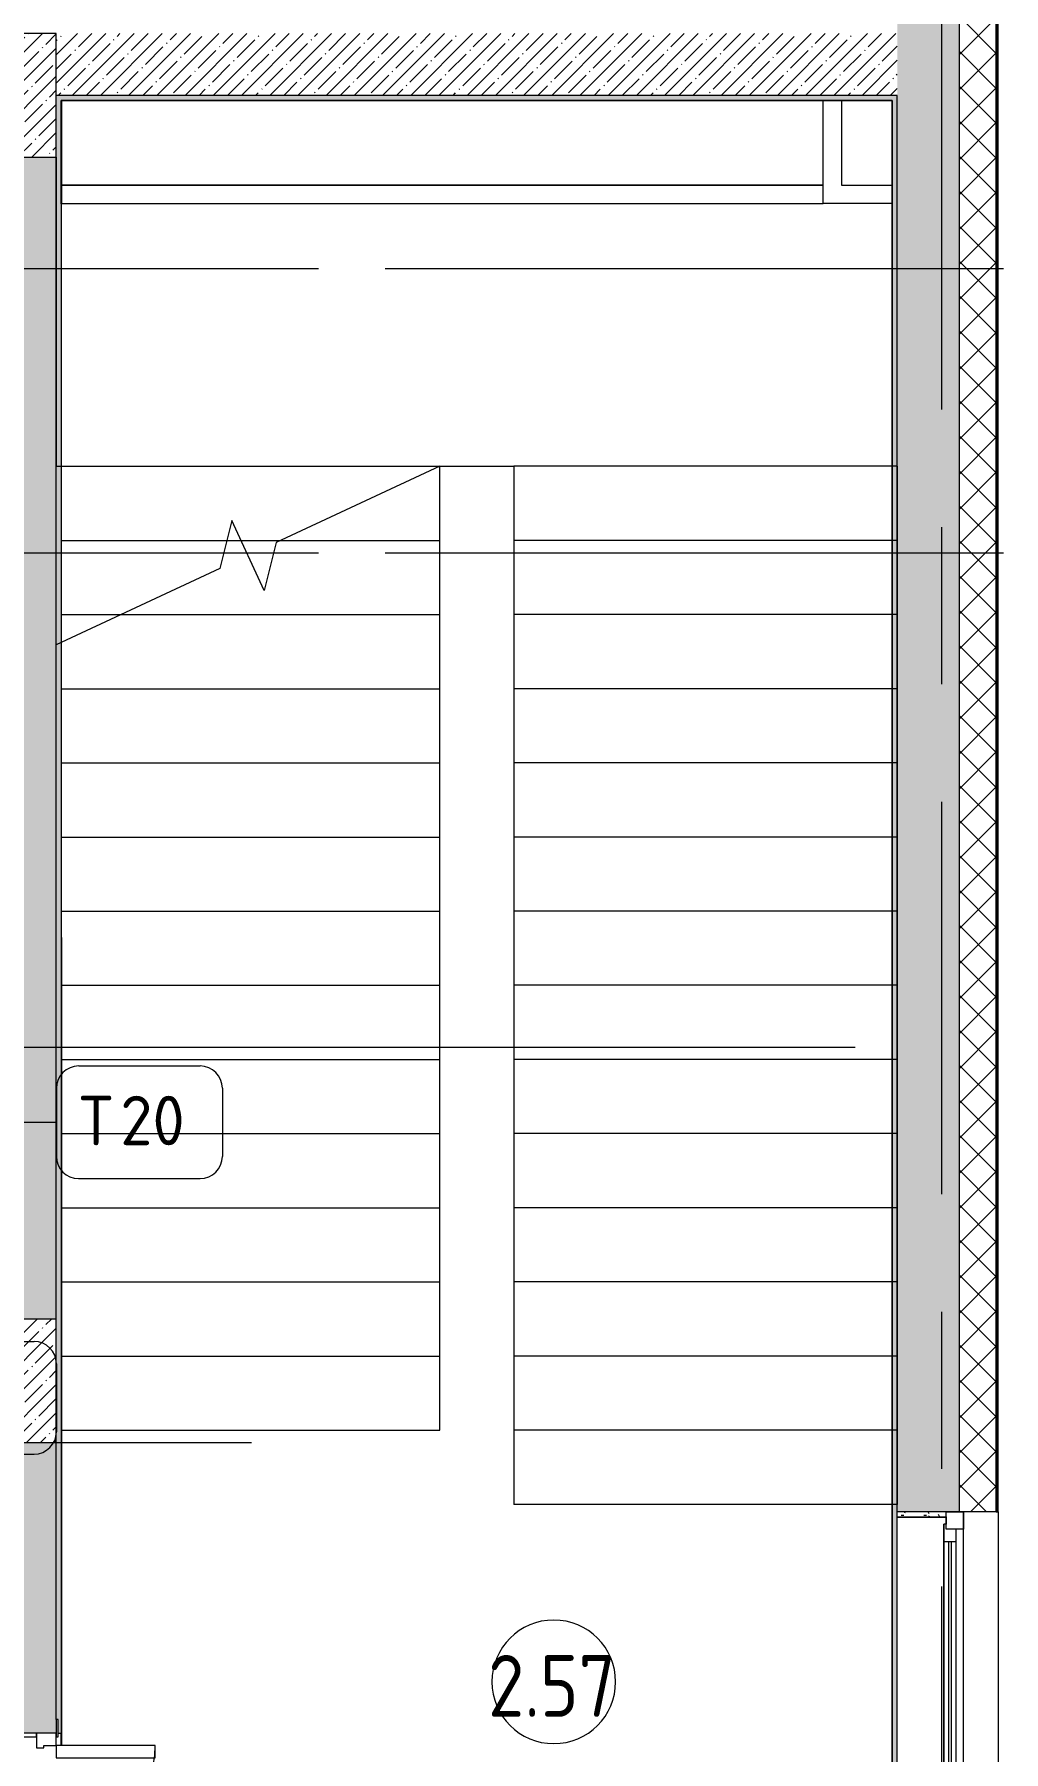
# Model space of a CAD drawing. Header units: millimetres. Extents: x 81566 to 292854, y -8553 to 29000.
# Drawn here: x 121341 to 125260, y 12150 to 19097 of the extents above; entities that cross this region are included whole.
import ezdxf

# ---------------------------------------------------------------- set-up
doc = ezdxf.new("R2010")
doc.units = ezdxf.units.MM
doc.linetypes.add('Осевая', pattern=[3175, 635, -476.25, 1587.5, -476.25])
for name, color, linetype, lineweight in [('A-AREA-IDEN', 7, 'Continuous', 9), ('A-GLAZ', 7, 'Continuous', 9), ('A-GLAZ-1', 7, 'Continuous', 13), ('A-WALL', 7, 'Continuous', 9), ('I-FURN-IDEN', 7, 'Continuous', 9), ('I-WALL', 7, 'Continuous', 9), ('S-COLS', 7, 'Continuous', 9), ('S-STRS-1', 7, 'Continuous', 9), ('S-STRS-MBND', 7, 'Continuous', 9), ('Оси', 7, 'Continuous', 9), ('Оси-2', 7, 'Осевая', 9)]:
    doc.layers.add(name, color=color, linetype=linetype, lineweight=lineweight)
for name, color, linetype, lineweight, true_color in [('A-DOOR-1', 7, 'Continuous', 9, 0xc0c0c0), ('A-DOOR-FRAM-1', 7, 'Continuous', 9, 0xc0c0c0), ('A-WALL-1', 9, 'Continuous', 9, 0x808080), ('A-WALL-FNSH-1', 9, 'Continuous', 9, 0x808080)]:
    doc.layers.add(name, color=color, linetype=linetype, lineweight=lineweight, true_color=true_color)
doc.styles.add('GOST Common', font='GOST_Common.ttf', dxfattribs={"height": 200})
doc.styles.add('GOST Common_1', font='GOST_Common.ttf', dxfattribs={"width": 0.9, "height": 250})
pattern_1 = [(45, (0, 0), (-57.024626, 57.024626), []), (45, (57.025, 0), (-57.024626, 57.024626), [100.806, -20.161, 3.353, -16.808])]
pattern_2 = [(0, (0, 0), (121.92, 30.48), [10.058, -81.382, 10.058, -81.382, -487.68]), (0, (0, 0), (121.92, 30.48), [-182.88, 10.058, -172.822, 10.058, -81.382, -213.36]), (0, (0, 0), (121.92, 30.48), [-457.2, 10.058, -50.902, 10.058, -142.342]), (120, (45.72, 15.24), (-87.356454, 90.345817), [10.058, -81.382, 10.058, -81.382, -487.68]), (120, (45.72, 15.24), (-87.356454, 90.345817), [-182.88, 10.058, -172.822, 10.058, -81.382, -213.36]), (120, (45.72, 15.24), (-87.356454, 90.345817), [-457.2, 10.058, -50.902, 10.058, -142.342]), (240, (60.96, 76.2), (-34.563546, -120.825817), [10.058, -81.382, 10.058, -81.382, -487.68]), (240, (60.96, 76.2), (-34.563546, -120.825817), [-182.88, 10.058, -172.822, 10.058, -81.382, -213.36]), (240, (60.96, 76.2), (-34.563546, -120.825817), [-457.2, 10.058, -50.902, 10.058, -142.342])]

# ---------------------------------------------------------------- blocks, each defined once
blk = doc.blocks.new('110_Дверь_СКБ_2Ст - Д-1_л_Лестничная клетка EIS60 2-32142534-План расстановки мебели и оборудования 2 этажа в осях 23-33')
at = {"layer": 'A-DOOR-1'}
for p, q in [((662.5, 1010), (612.5, 1010)), ((612.5, 1010), (612.5, 110)), ((662.5, 110), (662.5, 1010)), ((-637.5, 510), (-637.5, 110)), ((-587.5, 510), (-637.5, 510)), ((-587.5, 110), (-587.5, 510)), ((-637.5, 110), (-587.5, 110)), ((612.5, 110), (662.5, 110))]:
    blk.add_line(p, q, dxfattribs=at)
for centre, radius, start, end in [((662.5, 110), 900, 90, 180), ((-637.5, 110), 400, 360, 90)]:
    blk.add_arc(centre, radius, start, end, dxfattribs=at)
at = {"layer": 'A-DOOR-FRAM-1'}
for p, q in [((-672.5, 118), (-742.5, 118)), ((-742.5, 118), (-742.5, 110)), ((-742.5, 110), (-672.5, 110)), ((-637.5, 110), (-687.5, 110)), ((-687.5, 110), (-687.5, 30)), ((-672.5, 110), (-672.5, 118)), ((-637.5, 60), (-637.5, 110)), ((662.5, 110), (662.5, 60)), ((712.5, 110), (662.5, 110)), ((767.5, 118), (697.5, 118)), ((697.5, 118), (697.5, 110)), ((697.5, 110), (767.5, 110)), ((712.5, 30), (712.5, 110)), ((767.5, 110), (767.5, 118)), ((-687.5, 30), (-627.5, 30)), ((-672.5, 30), (-687.5, 30)), ((-687.5, 30), (-687.5, -110)), ((-672.5, -110), (-672.5, 30)), ((-627.5, 60), (-637.5, 60)), ((-627.5, 30), (-627.5, 60)), ((662.5, 60), (652.5, 60)), ((652.5, 60), (652.5, 30)), ((652.5, 30), (712.5, 30)), ((712.5, 30), (697.5, 30)), ((697.5, 30), (697.5, -110)), ((712.5, -110), (712.5, 30)), ((-672.5, -110), (-742.5, -110)), ((-742.5, -110), (-742.5, -118)), ((-742.5, -118), (-672.5, -118)), ((-687.5, -110), (-672.5, -110)), ((-672.5, -118), (-672.5, -110)), ((697.5, -110), (712.5, -110)), ((767.5, -110), (697.5, -110)), ((697.5, -110), (697.5, -118)), ((697.5, -118), (767.5, -118)), ((767.5, -118), (767.5, -110))]:
    blk.add_line(p, q, dxfattribs=at)
blk = doc.blocks.new('120_Окно_СКБ_1Ст - 120_Окно_СКБ_1Ст 1200х2500_h_ с форточкой2-24160662-План расстановки мебели и оборудования 2 этажа в осях 23-33')
at = {"layer": 'A-GLAZ'}
for p, q in [((600, -57), (-600, -57)), ((-580, -127), (-550, -127)), ((-480, -107), (480, -107)), ((480, -117), (-480, -117)), ((550, -127), (580, -127))]:
    blk.add_line(p, q, dxfattribs=at)
at = {"layer": 'A-GLAZ-1'}
for p, q in [((-600, -127), (-600, -57)), ((-600, -57), (-530, -57)), ((-530, -57), (-530, -127)), ((530, -127), (530, -57)), ((530, -57), (600, -57)), ((600, -57), (600, -127)), ((-530, -127), (-600, -127)), ((-530, -127), (-550, -127)), ((-550, -127), (-550, -137)), ((-550, -137), (550, -137)), ((550, -137), (-550, -137)), ((530, -87), (-530, -87)), ((-530, -87), (-530, -127)), ((-480, -137), (-480, -87)), ((480, -137), (480, -87)), ((530, -127), (530, -87)), ((600, -127), (530, -127)), ((550, -127), (530, -127)), ((550, -137), (550, -127))]:
    blk.add_line(p, q, dxfattribs=at)
blk = doc.blocks.new('BSC_Колонна _Прямоугольная - 500х500-22291386-План расстановки мебели и оборудования 2 этажа в осях 23-33')
at = {"layer": 'S-COLS'}
h = blk.add_hatch(dxfattribs=at)
h.set_pattern_fill('FP_33', color=256, style=0, pattern_type=2)
h.set_pattern_definition([(45, (-121180, -13650), (-57.024626, 57.024626), []), (45, (-121122.975, -13650), (-57.024626, 57.024626), [100.806, -20.161, 3.353, -16.808])])
h.paths.add_polyline_path([(-250, -250), (250, -250), (250, 250), (-250, 250), (-250, -212.5)])
for p, q in [((250, 250), (-250, 250)), ((-250, 250), (-250, -250)), ((250, -250), (250, 250)), ((-250, -250), (250, -250))]:
    blk.add_line(p, q, dxfattribs=at)
blk = doc.blocks.new('BSC_Колонна _Прямоугольная - 500х500-V22-План расстановки мебели и оборудования 2 этажа в осях 23-33')
at = {"layer": 'S-COLS'}
h = blk.add_hatch(dxfattribs=at)
h.set_pattern_fill('FP_36', color=256, style=0, pattern_type=2)
h.set_pattern_definition([(45, (-121180, -18850), (-57.024626, 57.024626), []), (45, (-121122.975, -18850), (-57.024626, 57.024626), [100.806, -20.161, 3.353, -16.808])])
h.paths.add_polyline_path([(-250, -250), (250, -250), (250, 250), (-250, 250), (-250, -195.6)])
for p, q in [((250, 250), (-250, 250)), ((-250, 250), (-250, -250)), ((250, -250), (250, 250)), ((-250, -250), (250, -250))]:
    blk.add_line(p, q, dxfattribs=at)
blk = doc.blocks.new('Зашивка приборов отопления30 - Зашивка приборов отопления-33323465-План расстановки мебели и оборудования 2 этажа в осях 23-33')
at = {"layer": 'A-WALL'}
for p, q in [((121310.8, 18669.6), (124390.8, 18669.6)), ((124390.8, 18669.6), (121310.8, 18669.6)), ((121310.8, 18594.6), (124390.8, 18594.6))]:
    blk.add_line(p, q, dxfattribs=at)
blk = doc.blocks.new('Марка_Помещения - Номер-25198446-План расстановки мебели и оборудования 2 этажа в осях 23-33')
at = {"layer": 'A-AREA-IDEN'}
for start, end in [(360, 180), (180, 360)]:
    blk.add_arc((0, 0), 2.5, start, end, dxfattribs=at)
blk = doc.blocks.new('Марка_Мебель - В прямоуг_Balcon_Марка-25523697-План расстановки мебели и оборудования 2 этажа в осях 23-33')
at = {"layer": 'I-FURN-IDEN'}
for p, q in [((-2.455, 2.278), (2.455, 2.278)), ((-3.355, 1.378), (-3.355, -1.384)), ((3.355, 1.378), (3.355, -1.378)), ((-2.461, -2.278), (2.455, -2.278))]:
    blk.add_line(p, q, dxfattribs=at)
for centre, radius, start, end in [((-2.455, 1.378), 0.9, 90, 180), ((2.455, 1.378), 0.9, 0, 90), ((-2.461, -1.384), 0.893, 180, 270), ((2.455, -1.378), 0.9, 270, 0)]:
    blk.add_arc(centre, radius, start, end, dxfattribs=at)

msp = doc.modelspace()

# ---------------------------------------------------------------- hatches: boundary and pattern name
at = {"layer": 'A-WALL'}
h = msp.add_hatch(dxfattribs=at)
h.set_pattern_fill('FP_1', color=256, style=0, pattern_type=2)
h.set_pattern_definition([(45, (0, 0), (-70.71068, 70.71068), []), (135, (0, 0), (-70.71068, -70.71068), [])])
h.paths.add_polyline_path([(125230, -250), (125230, 7700), (125080, 7700), (125080, -250)])
h.paths.add_polyline_path([(125080, 10000), (125230, 10000), (125230, 11920), (125080, 11920), (125080, 10307.3)])
h.paths.add_polyline_path([(125230, 13120), (125230, 21400), (125080, 21400), (125080, 13120)])
at = {"layer": 'I-WALL'}
h = msp.add_hatch(dxfattribs=at)
h.set_pattern_fill('FP_2', color=256, style=0, pattern_type=2)
h.set_pattern_definition(pattern_1)
h.paths.add_polyline_path([(125080, 10600), (125080, 11920), (124830, 11920), (124830, 10600)])
h.paths.add_polyline_path([(125080, 13120), (125080, 21400), (124830, 21400), (124830, 13120)])
h = msp.add_hatch(dxfattribs=at)
h.set_pattern_fill('FP_2', color=256, style=0, pattern_type=2)
h.set_pattern_definition(pattern_1)
h.paths.add_polyline_path([(124830, 18850), (124830, 19100), (121430, 19100), (121430, 18850), (124657.8, 18850)])
h = msp.add_hatch(dxfattribs=at)
h.set_pattern_fill('FP_41', color=256, style=0, pattern_type=2)
h.set_pattern_definition(pattern_2)
h.paths.add_polyline_path([(124810, 18830), (124830, 18830), (124830, 18850), (121430, 18850), (121430, 18830), (124809, 18830)])
h = msp.add_hatch(dxfattribs=at)
h.set_pattern_fill('FP_41', color=256, style=0, pattern_type=2)
h.set_pattern_definition(pattern_2)
h.paths.add_polyline_path([(121430, 10600), (121450, 10600), (121450, 10825), (121438, 10825), (121438, 10770), (121430, 10770)])
h.paths.add_polyline_path([(121438, 12225), (121450, 12225), (121450, 18830), (121430, 18830), (121430, 12280), (121438, 12280), (121438, 12233)])
h = msp.add_hatch(dxfattribs=at)
h.set_pattern_fill('FP_41', color=256, style=0, pattern_type=2)
h.set_pattern_definition(pattern_2)
h.paths.add_polyline_path([(124830, 10620), (124830, 18830), (124810, 18830), (124810, 10620)])
h = msp.add_hatch(dxfattribs=at)
h.set_pattern_fill('FP_2', color=256, style=0, pattern_type=2)
h.set_pattern_definition(pattern_1)
h.paths.add_polyline_path([(121424.6, 10600), (121430, 10600), (121430, 10825), (121210, 10825), (121210, 10600)])
h.paths.add_polyline_path([(121210, 12225), (121430, 12225), (121430, 13400), (121210, 13400), (121210, 12280)])
h.paths.add_polyline_path([(121210, 13900), (121430, 13900), (121430, 18600), (121210, 18600), (121210, 13920)])
h = msp.add_hatch(dxfattribs=at)
h.set_pattern_fill('FP_41', color=256, style=0, pattern_type=2)
h.set_pattern_definition(pattern_2)
h.paths.add_polyline_path([(125028, 13100), (125028, 13120), (124830, 13120), (124830, 13100)])

# ---------------------------------------------------------------- linework, layer by layer
at = {"layer": 'A-WALL'}
for p, q in [((125230, 13120), (125230, 21550)), ((125233, 13120), (125233, 21553)), ((125080, 21400), (125080, 13120)), ((124810, 18830), (121450, 18830)), ((124830, 10600), (124830, 18850)), ((121430, 13900), (121430, 18600)), ((121430, 12280), (121430, 13400)), ((125238, 13120), (125238, 11920))]:
    msp.add_line(p, q, dxfattribs=at)
at = {"layer": 'A-WALL-1'}
for p, q in [((124830, 18850), (121430, 18850)), ((121450, 18412), (121450, 18830)), ((124810, 18830), (124810, 17150.1)), ((125230, 13120), (124830, 13120)), ((124830, 13100), (125028, 13100)), ((125028, 13100), (125028, 13120)), ((121438, 12225), (121450, 12225))]:
    msp.add_line(p, q, dxfattribs=at)
at = {"layer": 'A-WALL-FNSH-1'}
for p, q in [((125238, 13120), (125238, 21558)), ((121451, 18829), (124809, 18829)), ((124809, 18829), (124809, 18830)), ((121451, 18412), (121450, 18412)), ((121450, 18412), (121450, 12225)), ((121451, 15443.7), (121451, 18412)), ((124810, 17150.1), (124809, 17150.1)), ((124809, 17150.1), (124809, 10621)), ((124810, 10620), (124810, 17150.1)), ((121451, 15450), (121450, 15450)), ((121450, 15443.7), (121451, 15443.7)), ((124830, 13099), (125028, 13099)), ((125028, 13099), (125028, 13100)), ((125230, 13120), (125238, 13120)), ((121450, 12225), (121451, 12225))]:
    msp.add_line(p, q, dxfattribs=at)
at = {"layer": 'I-FURN-IDEN'}
msp.add_line((121205.6, 14696), (121430.5, 14696), dxfattribs=at)
at = {"layer": 'I-WALL'}
for p, q in [((121451, 18829), (121450, 18829)), ((121451, 18829), (121451, 18412)), ((124530, 18412.5), (124530, 18830)), ((124605, 18830), (124605, 18487.5)), ((124809, 17150.1), (124809, 18829)), ((124605, 18487.5), (124810, 18487.5)), ((124810, 18412.5), (124530, 18412.5)), ((121451, 17550.4), (121450, 17550.4)), ((121450, 17536.4), (121451, 17536.4)), ((124809, 17530), (124810, 17530)), ((121450, 17350), (121451, 17350)), ((121451, 15443.7), (121451, 12175)), ((121451, 13430.5), (121450, 13430.5)), ((121451, 13430), (121450, 13430)), ((124809, 13400.9), (124810, 13400.9)), ((121451, 13150), (121450, 13150)), ((121450, 12175), (121450, 12225))]:
    msp.add_line(p, q, dxfattribs=at)
at = {"layer": 'S-STRS-1'}
for p, q in [((121450, 17350), (122980, 17350)), ((121450, 17350), (122980, 17350)), ((122980, 17350), (123280, 17350)), ((122980, 17050), (122980, 17350)), ((124810, 17350), (123280, 17350)), ((123280, 17350), (123280, 17050)), ((124810, 17350), (123280, 17350)), ((121450, 17050), (122119.5, 17050)), ((121450, 17050), (122119.5, 17050)), ((122119.5, 17050), (122176.4, 17050)), ((122119.5, 17050), (122176.4, 17050)), ((122176.4, 17050), (122336.6, 17050)), ((122176.4, 17050), (122336.6, 17050)), ((122336.6, 17050), (122980, 17050)), ((122336.6, 17050), (122980, 17050)), ((122980, 16750), (122980, 17050)), ((123280, 17050), (123280, 16750)), ((124810, 17050), (123280, 17050)), ((124810, 17050), (123280, 17050)), ((121450, 16750), (121693.3, 16750)), ((121450, 16750), (121693.3, 16750)), ((121693.3, 16750), (122980, 16750)), ((121693.3, 16750), (122980, 16750)), ((122980, 16450), (122980, 16750)), ((123280, 16750), (123280, 16450)), ((124810, 16750), (123280, 16750)), ((124810, 16750), (123280, 16750)), ((121450, 16450), (122980, 16450)), ((121450, 16450), (122980, 16450)), ((122980, 16150), (122980, 16450)), ((123280, 16450), (123280, 16150)), ((124810, 16450), (123280, 16450)), ((124810, 16450), (123280, 16450)), ((121450, 16150), (122980, 16150)), ((121450, 16150), (122980, 16150)), ((122980, 15850), (122980, 16150)), ((123280, 16150), (123280, 15850)), ((124810, 16150), (123280, 16150)), ((124810, 16150), (123280, 16150)), ((121450, 15850), (122980, 15850)), ((121450, 15850), (122980, 15850)), ((122980, 15550), (122980, 15850)), ((123280, 15850), (123280, 15550)), ((124810, 15850), (123280, 15850)), ((124810, 15850), (123280, 15850)), ((121450, 15550), (122980, 15550)), ((121450, 15550), (122980, 15550)), ((122980, 15250), (122980, 15550)), ((123280, 15550), (123280, 15250)), ((124810, 15550), (123280, 15550)), ((124810, 15550), (123280, 15550)), ((121450, 15250), (122980, 15250)), ((121450, 15250), (122980, 15250)), ((122980, 14950), (122980, 15250)), ((123280, 15250), (123280, 14950)), ((124810, 15250), (123280, 15250)), ((124810, 15250), (123280, 15250)), ((121450, 14950), (122980, 14950)), ((121450, 14950), (122980, 14950)), ((122980, 14650), (122980, 14950)), ((123280, 14950), (123280, 14650)), ((124810, 14950), (123280, 14950)), ((124810, 14950), (123280, 14950)), ((121450, 14650), (122980, 14650)), ((121450, 14650), (122980, 14650)), ((122980, 14350), (122980, 14650)), ((123280, 14650), (123280, 14350)), ((124810, 14650), (123280, 14650)), ((124810, 14650), (123280, 14650)), ((121450, 14350), (122980, 14350)), ((121450, 14350), (122980, 14350)), ((122980, 14050), (122980, 14350)), ((123280, 14350), (123280, 14050)), ((124810, 14350), (123280, 14350)), ((124810, 14350), (123280, 14350)), ((121450, 14050), (122980, 14050)), ((121450, 14050), (122980, 14050)), ((122980, 13750), (122980, 14050)), ((123280, 14050), (123280, 13750)), ((124810, 14050), (123280, 14050)), ((124810, 14050), (123280, 14050)), ((121450, 13750), (122980, 13750)), ((121450, 13750), (122980, 13750)), ((122980, 13450), (122980, 13750)), ((123280, 13750), (123280, 13450)), ((124810, 13750), (123280, 13750)), ((124810, 13750), (123280, 13750)), ((121450, 13450), (122980, 13450)), ((121450, 13450), (122980, 13450)), ((124810, 13450), (123280, 13450))]:
    msp.add_line(p, q, dxfattribs=at)
at = {"layer": 'S-STRS-MBND'}
for p, q in [((124830, 18850), (121430, 18850)), ((124830, 17350), (124830, 18850)), ((121430, 18600), (121430, 17350)), ((121430, 17350), (122980, 17350)), ((121430, 17250), (121430, 17350)), ((121430, 17350), (122980, 17350)), ((122980, 17350), (122318.3, 17041.4)), ((122980, 17350), (123280, 17350)), ((124830, 17350), (123280, 17350)), ((123280, 17350), (123280, 13150)), ((124830, 17350), (123280, 17350)), ((124830, 17350), (124830, 13150)), ((122139, 17130.2), (122091.7, 16935.8)), ((122271, 16847), (122139, 17130.2)), ((121450, 17050), (122119.5, 17050)), ((121450, 17050), (122119.5, 17050)), ((122176.4, 17050), (122336.6, 17050)), ((122176.4, 17050), (122336.6, 17050)), ((122318.3, 17041.4), (122271, 16847)), ((124830, 17050), (123280, 17050)), ((124830, 17050), (123280, 17050)), ((122091.7, 16935.8), (121430, 16627.2)), ((121450, 16750), (121693.3, 16750)), ((121450, 16750), (121693.3, 16750)), ((124830, 16750), (123280, 16750)), ((124830, 16750), (123280, 16750)), ((124830, 16450), (123280, 16450)), ((124830, 16450), (123280, 16450)), ((124830, 16150), (123280, 16150)), ((124830, 16150), (123280, 16150)), ((124830, 15850), (123280, 15850)), ((124830, 15850), (123280, 15850)), ((124830, 15550), (123280, 15550)), ((124830, 15550), (123280, 15550)), ((124830, 15250), (123280, 15250)), ((124830, 15250), (123280, 15250)), ((124830, 14950), (123280, 14950)), ((124830, 14950), (123280, 14950)), ((124830, 14650), (123280, 14650)), ((124830, 14650), (123280, 14650)), ((124830, 14350), (123280, 14350)), ((124830, 14350), (123280, 14350)), ((124830, 14050), (123280, 14050)), ((124830, 14050), (123280, 14050)), ((124830, 13750), (123280, 13750)), ((124830, 13750), (123280, 13750)), ((124830, 13450), (123280, 13450)), ((124830, 13450), (123280, 13450)), ((124830, 13150), (123280, 13150))]:
    msp.add_line(p, q, dxfattribs=at)
at = {"layer": 'Оси'}
for p, q in [((122760, 18150), (125260, 18150)), ((122760, 17000), (125260, 17000)), ((122160, 15000), (124660, 15000)), ((119719, 13400), (122219, 13400))]:
    msp.add_line(p, q, dxfattribs=at)
at = {"layer": 'Оси-2'}
for p, q in [((125010, 593.7), (125010, 19415.1)), ((84865.6, 18150), (122760, 18150)), ((84865.6, 17000), (122760, 17000)), ((84865.6, 15000), (122160, 15000))]:
    msp.add_line(p, q, dxfattribs=at)

# ---------------------------------------------------------------- block references
at = {"layer": 'A-AREA-IDEN', "xscale": 99.99999999999993, "yscale": 99.99999999999993, "zscale": 99.99999999999993}
msp.add_blockref('Марка_Помещения - Номер-25198446-План расстановки мебели и оборудования 2 этажа в осях 23-33', (123441.2, 12432.4), dxfattribs=at)
at = {"layer": 'A-DOOR-1', "rotation": 269.9999999999999}
msp.add_blockref('110_Дверь_СКБ_2Ст - Д-1_л_Лестничная клетка EIS60 2-32142534-План расстановки мебели и оборудования 2 этажа в осях 23-33', (121320, 11537.5), dxfattribs=at)
at = {"layer": 'A-GLAZ', "rotation": 269.9999999999999}
msp.add_blockref('120_Окно_СКБ_1Ст - 120_Окно_СКБ_1Ст 1200х2500_h_ с форточкой2-24160662-План расстановки мебели и оборудования 2 этажа в осях 23-33', (125155, 12520), dxfattribs=at)
at = {"layer": 'A-WALL'}
msp.add_blockref('Зашивка приборов отопления30 - Зашивка приборов отопления-33323465-План расстановки мебели и оборудования 2 этажа в осях 23-33', (139.2, -182.1), dxfattribs=at)
at = {"layer": 'I-FURN-IDEN', "xscale": 99.99999999999993, "yscale": 99.99999999999993, "zscale": 99.99999999999993}
for p in [(121766, 14696), (121095, 13581.4)]:
    msp.add_blockref('Марка_Мебель - В прямоуг_Balcon_Марка-25523697-План расстановки мебели и оборудования 2 этажа в осях 23-33', p, dxfattribs=at)
at = {"layer": 'S-COLS'}
for name, p in [('BSC_Колонна _Прямоугольная - 500х500-V22-План расстановки мебели и оборудования 2 этажа в осях 23-33', (121180, 18850)), ('BSC_Колонна _Прямоугольная - 500х500-22291386-План расстановки мебели и оборудования 2 этажа в осях 23-33', (121180, 13650))]:
    msp.add_blockref(name, p, dxfattribs=at)

# ---------------------------------------------------------------- texts
at = {"layer": 'A-AREA-IDEN', "insert": (123175.5, 12541), "char_height": 250, "width": 663.797, "attachment_point": 1, "style": 'GOST Common_1'}
msp.add_mtext('2.57', dxfattribs=at)
at = {"layer": 'I-FURN-IDEN', "char_height": 200, "attachment_point": 1, "style": 'GOST Common'}
for s, insert, width in [('\\fGOST Common|b0|i0|c204|p34|;Т', (121523, 14803.1), 200.422), ('20', (121688.3, 14803.1), 352.742)]:
    msp.add_mtext(s, dxfattribs=dict(at, insert=insert, width=width))

doc.saveas('drawing.dxf')
